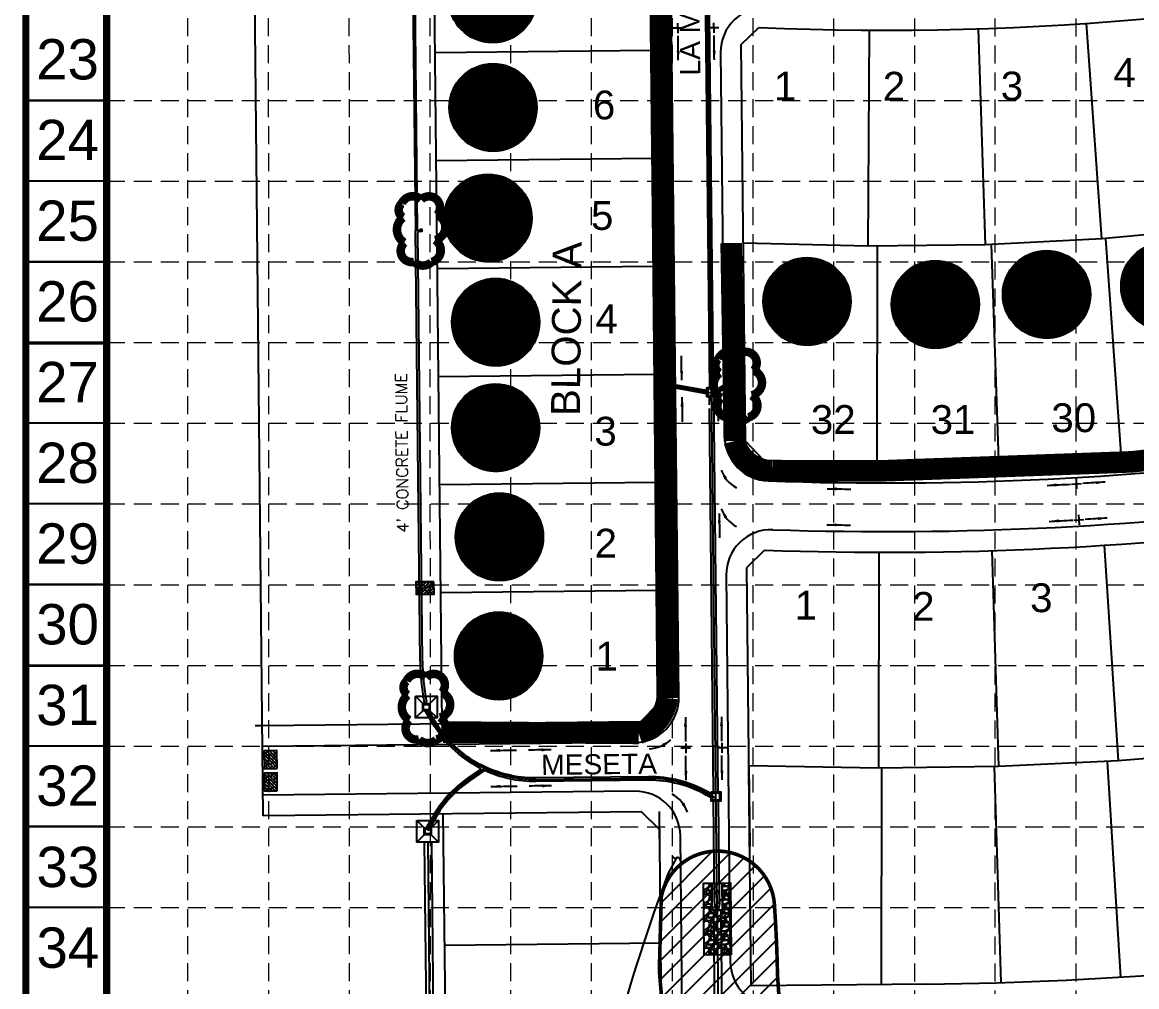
# Model space of a CAD drawing. Extents: x 2138193 to 2139991, y 332071 to 334944.
# Drawn here: x 2138193 to 2138812, y 333374 to 333910 of the extents above; entities that cross this region are included whole.
import ezdxf
from ezdxf.enums import TextEntityAlignment as Align

# ---------------------------------------------------------------- set-up
doc = ezdxf.new("R2010")
doc.units = 0
doc.header["$LTSCALE"] = 100
doc.header["$MEASUREMENT"] = 0
for name, pattern in [('DASHED', [0.75, 0.5, -0.25]), ('DASHED2', [0.375, 0.25, -0.125]), ('HIDDEN', [0.375, 0.25, -0.125])]:
    doc.linetypes.add(name, pattern=pattern)
doc.layers.add('0_cjb', color=5, linetype='Continuous', plot=False)
for name, color, linetype in [('BASE', 7, 'Continuous'), ('C-EROS-DVDK-N', 7, 'Continuous'), ('C-EROS-DVDK-PATT-N', 15, 'Continuous'), ('C-EROS-HTCH-OL', 250, 'Continuous'), ('C-FLOW-ARROW-N', 7, 'Continuous'), ('C-ROAD-BACK-F', 7, 'DASHED2'), ('C-ROAD-BACK-N', 1, 'Continuous'), ('C-ROAD-IDEN-N', 1, 'Continuous'), ('C-STRM-INLET-N', 4, 'Continuous'), ('C-STRM-PVC-INLET-N', 7, 'Continuous'), ('EROSION CONTROL BLANKET', 84, 'Continuous'), ('GRID', 254, 'DASHED'), ('LEGEND', 7, 'Continuous'), ('LOGO', 7, 'Continuous'), ('STORM', 5, 'Continuous'), ('V-ADJC-E', 7, 'Continuous'), ('V-PROP-N', 3, 'Continuous'), ('V-PROP-RWAY-N', 4, 'Continuous'), ('V-PROP-SUBD-IDEN-N', 7, 'Continuous'), ('V-PROP-SUBD-N', 7, 'Continuous'), ('V-ROAD-BACK-TEXT-E', 2, 'Continuous')]:
    doc.layers.add(name, color=color, linetype=linetype)
doc.styles.add('L80', font='simplex', dxfattribs={"height": 8})
doc.styles.add('ryland', font='ARIAL.TTF', dxfattribs={"height": 25})
doc.styles.get("Standard").update_dxf_attribs({"font": 'ARIAL.TTF'})
doc.dimstyles.new('40sc-FlowArrow', dxfattribs={"dimscale": 40, "dimtxt": 0.18, "dimasz": 0.13, "dimexe": 0.0625, "dimexo": 0.03, "dimgap": 0.02, "dimtad": 1, "dimdsep": 46, "dimtxsty": 'L80', "dimcen": 0.02, "dimclrd": 256, "dimclre": 256, "dimclrt": 256, "dimaunit": 1, "dimazin": 2, "dimtfac": 1, "dimtofl": 0, "dimtmove": 0, "dimatfit": 3, "dimfxl": 0, "dimtolj": 1, "dimtzin": 0, "dimlwd": -1, "dimlwe": -1, "dimarcsym": 0})
pattern_1 = [(45, (-102633169.5046522, -16012918.02052101), (-4.242640687119285, 4.242640687119286), [])]

# ---------------------------------------------------------------- blocks, each defined once
blk = doc.blocks.new('A$C24752AEE')
at = {"layer": 'C-ROAD-BACK-F', "linetype": 'Continuous'}
h = blk.add_hatch(dxfattribs=at)
h.set_pattern_fill('ANSI31', color=81, scale=48, style=0)
h.set_pattern_definition(pattern_1)
edge = h.paths.add_edge_path()
edge.add_arc((24.32332478184253, 24.32332165283151), 24.32332422908664, 0, 360)
at = {"layer": 'C-ROAD-BACK-F', "ltscale": 10}
h = blk.add_hatch(dxfattribs=at)
h.set_pattern_fill('ANSI31', color=1, scale=48, style=0)
h.set_pattern_definition(pattern_1)
edge = h.paths.add_edge_path()
edge.add_arc((24.32332478184253, 24.32332165283151), 24.32332422908664, 0, 360)
h = blk.add_hatch(dxfattribs=at)
h.set_pattern_fill('ANSI31', color=81, scale=4.800000000000001, style=0)
h.set_pattern_definition([(45, (-102633169.5046522, -16012918.02052101), (-0.4242640687119285, 0.4242640687119286), [])])
edge = h.paths.add_edge_path()
edge.add_arc((24.32332478184253, 24.32332165283151), 24.32332422908664, 0, 360)
h = blk.add_hatch(dxfattribs=at)
h.set_pattern_fill('ANSI31', color=81, scale=0.48, style=0)
h.set_pattern_definition([(45, (-102633169.5046522, -16012918.02052101), (-0.04242640687119285, 0.04242640687119285), [])])
edge = h.paths.add_edge_path()
edge.add_arc((24.32332478184253, 24.32332165283151), 24.32332422908664, 0, 360)
at = {"color": 5}
blk.add_circle((24.32332478184253, 24.32332165283151), 24.32332422908664, dxfattribs=at)
at = {"layer": 'BASE', "color": 5, "style": 'ryland', "width": 1.00000000213536}
blk.add_text('R', height=30.7350265821442, dxfattribs=at).set_placement((24.33230711240321, 9.688055732520297), align=Align.CENTER)
blk = doc.blocks.new('inlet protection')
at = {"layer": 'LEGEND', "color": 170, "ltscale": 100, "const_width": 9.480976857}
blk.add_lwpolyline([(38.02917008228094, 58.52356190376901, 0.5205670505517462), (38.02917008228094, 58.52356190376901, 0.7651954600696135), (16.58303194181174, 47.72733227750343, 0.4178788784126488), (16.45018155881208, 28.30237705626849, 0.6649002420699669), (40.95814324907765, 24.56110226935417, 0.744833174426672), (68.59977433324396, 22.24033073547483, 0.9756416855879776), (85.81920006688809, 40.02779717956447, 0.5205670505517462), (81.53153503040956, 61.4561512552887, 0.5205670505517462), (65.81009028645572, 60.02759261889643, 0.5402640007904789), (38.02917008228094, 58.52356190376901)], format="xyb", close=True, dxfattribs=at)

msp = doc.modelspace()

# ---------------------------------------------------------------- hatches: boundary and pattern name
at = {"layer": 'C-EROS-DVDK-PATT-N'}
h = msp.add_hatch(dxfattribs=at)
h.set_pattern_fill('ANSI38', color=256, scale=10, angle=180.0000000018493, style=0)
h.set_pattern_definition([(225.0000000018493, (4276465.114738625, 671644.4505084077), (0.8838834765117126, -0.8838834764546561), []), (315.0000000018493, (4276465.114738625, 671644.4505084077), (2.651650429478081, -0.8838834763975998), [3.125, -1.875])])
h.paths.add_polyline_path([(2138421.384836135, 333598.8582156232), (2138411.385411087, 333598.7509836426), (2138411.460473474, 333591.7513861086), (2138421.459898522, 333591.8586180892)])
h = msp.add_hatch(dxfattribs=at)
h.set_pattern_fill('ANSI38', color=256, scale=10, angle=89.99999999951115, style=0)
h.set_pattern_definition([(134.9999999995111, (2476379.835766058, -1804548.733866415), (-0.8838834764907261, -0.8838834764756427), []), (224.9999999995111, (2476379.835766058, -1804548.733866415), (-0.8838834765058095, -2.651650429442011), [3.125, -1.875])])
h.paths.add_polyline_path([(2138334.243560524, 333494.9960498691), (2138334.136328544, 333504.9954749176), (2138327.136731009, 333504.9204125314), (2138327.24396299, 333494.9209874829)])
h = msp.add_hatch(dxfattribs=at)
h.set_pattern_fill('ANSI38', color=256, scale=10, angle=89.99999999951115, style=0)
h.set_pattern_definition([(134.9999999995111, (2476379.832978027, -1804548.473881364), (-0.8838834764907261, -0.8838834764756427), []), (224.9999999995111, (2476379.832978027, -1804548.473881364), (-0.8838834765058095, -2.651650429442011), [3.125, -1.875])])
h.paths.add_polyline_path([(2138334.375884788, 333482.6567593592), (2138334.268652808, 333492.6561844077), (2138327.269055274, 333492.5811220215), (2138327.376287254, 333482.581696973)])
at = {"layer": 'STORM', "ltscale": 10}
h = msp.add_hatch(dxfattribs=at)
h.set_pattern_fill('ANSI31', color=256, scale=60, style=0)
h.set_pattern_definition([(45, (0, 0), (-5.303300858899106, 5.303300858899107), [])])
edge = h.paths.add_edge_path()
edge.add_arc((2138930.844725567, 332990.1321820082), 166.549287147957, 195.0519319776693, 211.941500534012, ccw=False)
edge.add_line((2138770.009604542, 332946.8802584197), (2138729.5949334, 333099.0490632934))
edge.add_arc((2138570.305118757, 333074.2740595049), 161.2049808838311, 8.840616334159408, 51.97797686809191)
edge.add_line((2138669.601635573, 333201.2671601443), (2138596.961270724, 333262.6174647977))
edge.add_arc((2138765.777764525, 333417.2154842615), 228.9094934713908, 218.0387459639399, 222.4826908267262, ccw=False)
edge.add_arc((2138730.519535906, 333389.6303194792), 184.1424966829462, 182.1560704802213, 218.0387459640246, ccw=False)
edge.add_line((2138546.507401946, 333382.7025752405), (2138547.551226309, 333423.7599843352))
edge.add_arc((2138578.693465531, 333417.4247829836), 31.78008558743384, 3.9118422731859255, 168.5013406124941, ccw=False)
edge.add_arc((2137807.668131527, 333364.7014454374), 804.6059495437065, 1.104039146654486, 3.911842273261982, ccw=False)
edge.add_arc((2138713.619635881, 333382.1604929355), 101.51377023985, 181.104039146657, 232.5806225776695)
edge.add_arc((2144079.223507243, 340395.1622013246), 8931.68352320895, 232.5806225774647, 233.0822559611601)
edge.add_arc((2138526.294291825, 333017.1414624664), 302.6013999155484, 24.979695893140217, 51.6014816422005, ccw=False)
edge.add_line((2138800.589598729, 333144.9291451324), (2138874.515814985, 332891.6130438357))
edge.add_line((2138874.515814985, 332891.6130438357), (2138819.766169965, 332865.0370932774))
edge.add_line((2138819.766169965, 332865.0370932774), (2138799.430584695, 332896.9282304678))
edge.add_line((2138799.430584695, 332896.9282304678), (2138793.799187461, 332901.6181047781))
edge.add_line((2138793.799187461, 332901.6181047781), (2138791.911494966, 332908.9304661117))
edge.add_line((2138791.911494966, 332908.9304661117), (2138790.870765293, 332906.5199468876))
edge.add_line((2138790.870765293, 332906.5199468876), (2138790.024991594, 332903.4024800682))
edge.add_line((2138790.024991594, 332903.4024800682), (2138789.512881502, 332902.0187613366))
at = {"layer": 'STORM'}
h = msp.add_hatch(dxfattribs=at)
h.set_pattern_fill('GRAVEL', color=1, scale=7.5, style=0)
h.set_pattern_definition([(228.0128, (2139655.450011055, 333688.8597152784), (-59.99998674118621, -67.50001006205434), [1.00902, -99.89316000000001]), (184.9697, (2139654.775011055, 333688.1097152784), (90.00000788638226, 7.499934802552889), [1.73151, -171.4194375]), (132.5104, (2139653.050011055, 333687.9597152784), (74.99993038760108, -82.50006505403398), [1.22091, -120.87024]), (267.2737, (2139650.125011055, 333686.0847152784), (7.499970132953928, 150.000002212301), [1.576785, -156.101685]), (292.8337, (2139650.050011055, 333684.5097152784), (-37.50007429077855, 89.99997308833332), [1.5461625, -153.0702975]), (357.2737, (2139650.650011055, 333683.0847152784), (-150.000002212301, 7.499970132953936), [1.576785, -156.101685]), (37.6942, (2139652.225011055, 333683.0097152784), (-97.50005509213482, -74.99992803870397), [2.0852175, -206.4363675]), (72.2553, (2139653.875011055, 333684.2847152784), (52.50008072029056, 164.9999717342939), [1.96866, -194.8974075]), (121.4296, (2139654.475011055, 333686.1597152784), (-60.00006175632274, 97.49996277369425), [1.582125, -156.6305475]), (175.2364, (2139653.650011055, 333687.5097152784), (82.50000709739689, -7.499936494959454), [1.806239999999999, -88.50572249999995]), (222.3974, (2139651.850011055, 333687.6597152784), (-90.00005513304926, -82.49994061510588), [2.33586, -231.2503125]), (138.8141, (2139657.550011055, 333686.0097152784), (-52.50002210104286, 44.99997985007067), [0.7972575, -78.92883]), (171.4692, (2139656.950011055, 333686.5347152784), (97.49998713611346, -15.00005932529843), [1.516777499999999, -150.1613324999999]), (225, (2139655.450011055, 333686.7597152784), (-8.326672684688674e-16, -7.500002320867142), [1.0606575, -9.54594]), (203.1986, (2139654.925011055, 333687.6597152784), (37.49999798000307, 15.0000099394864), [0.571185, -56.5471125]), (291.8014, (2139654.400011055, 333687.4347152784), (-7.499999328754866, 22.50000204758078), [0.8077725, -39.580965]), (30.9638, (2139654.700011055, 333686.6847152784), (22.49998516715998, 15.00001862655549), [1.311967499999999, -42.42017249999997]), (161.5651, (2139655.825011055, 333687.3597152784), (15.00000325944722, -7.499988024170308), [0.9486825000000001, -22.7684025]), (16.38950000000001, (2139650.050011055, 333687.4347152784), (75.0000164880897, 22.49994532363478), [1.329, -131.5713375]), (70.3462, (2139651.325011055, 333687.8097152784), (-29.99996435528809, -82.50001601704668), [1.1149575, -110.38056]), (293.1986, (2139655.825011055, 333688.8597152784), (-15.0000099394864, 37.49999798000307), [1.1423625, -55.975935]), (343.6105, (2139656.275011055, 333687.8097152784), (-75.00001648808968, 22.4999453236348), [1.328999999999999, -131.5713374999999]), (339.444, (2139650.050011055, 333682.7847152784), (-37.50001383406817, 14.99996997316188), [1.2816, -62.79843]), (294.7751, (2139651.250011055, 333682.3347152784), (-37.49994141933877, 82.50002566379338), [1.073834999999999, -106.3098224999999]), (66.80140000000002, (2139655.900011055, 333681.3597152784), (15.00000993948641, 37.49999798000307), [1.1423625, -55.975935]), (17.35400000000001, (2139656.350011055, 333682.4097152784), (-97.50001514322625, -29.99995876694339), [1.2572325, -124.46568]), (69.444, (2139652.225011055, 333681.3597152784), (-14.9999699731619, -37.50001383406816), [0.6408, -63.43922999999999]), (101.3098999999999, (2139655.450011055, 333681.3597152784), (-7.49998224121204, 30.00000564173214), [0.382425, -37.86021749999999]), (165.9638, (2139655.375011055, 333681.7347152784), (22.50000409492305, -7.499985430209342), [1.5461625, -29.377125]), (186.009, (2139653.875011055, 333682.1097152784), (74.99999813179531, 7.499994881113811), [1.432875, -141.8544225]), (303.6901, (2139654.700011055, 333686.0097152784), (-7.500010008803931, 14.9999966832837), [1.081665, -25.9599675]), (353.1572, (2139655.300011055, 333685.1097152784), (127.4999952410891, -15.00005998443571), [1.888455, -186.9567225]), (60.94540000000001, (2139657.175011055, 333684.8847152784), (-30.0000002039946, -52.50000288427265), [0.7721699999999999, -76.445055]), (90, (2139657.550011055, 333685.5597152784), (-7.499999999999999, 7.5), [0.45, -7.05]), (120.2564, (2139653.725011055, 333682.3347152784), (29.9999616510202, -52.5000184189105), [1.04193, -103.1514]), (48.01279999999999, (2139653.200011055, 333683.2347152784), (59.9999867411862, 67.50001006205436), [2.01804, -98.88413999999999]), (0, (2139654.550011055, 333684.7347152784), (7.5, 7.5), [1.95, -5.55]), (325.3048, (2139656.500011055, 333684.7347152784), (-74.99995694240644, 52.50006457195843), [1.185855, -117.399555]), (254.0546, (2139657.475011055, 333684.0597152784), (-7.499999169722858, -30.00000094989113), [1.092015, -53.50881]), (207.646, (2139657.175011055, 333683.0097152784), (-142.4999685538469, -75.00005784876885), [1.7779875, -176.021055]), (175.4261, (2139655.600011055, 333682.1847152784), (-97.500004187341, 7.49996100870813), [1.880992499999999, -186.2180549999999])])
h.paths.add_polyline_path([(2138586.29972811, 333391.5088251997), (2138571.300208465, 333391.3887818787), (2138570.980092943, 333431.3875009338), (2138575.604944832, 333431.4245142911), (2138575.724988154, 333416.4249946455), (2138581.474804018, 333416.4710112519), (2138581.354760696, 333431.4705308975), (2138585.979612587, 333431.5075442548)])

# ---------------------------------------------------------------- linework, layer by layer
at = {"layer": '0_cjb'}
for points in [[(2138587.157133457, 333720.2039547998), (2138587.402100924, 333708.3740378146), (2138584.572288125, 333708.3356996409)], [(2138550.967285179, 333695.9074084927), (2138550.722317711, 333707.7373254779), (2138553.552130511, 333707.7756636516)]]:
    msp.add_lwpolyline(points, dxfattribs=at)
at = {"layer": 'BASE'}
for p, q in [((2138194.820151289, 334942.3709759072), (2138194.820151289, 332072.6893951762)), ((2138239.658925912, 334897.5322012084), (2138239.658925912, 332117.528169875)), ((2138239.227607497, 333866.2403831332), (2138194.388832874, 333866.2403831332)), ((2138239.658925912, 333866.2403831332), (2138194.820151289, 333866.2403831332)), ((2138239.680803154, 333866.2403831332), (2138194.84202853, 333866.2403831332)), ((2138239.658925912, 333821.4016084342), (2138194.820151289, 333821.4016084342)), ((2138239.658925912, 333776.5628337353), (2138194.820151289, 333776.5628337353)), ((2138239.658925912, 333731.7240590364), (2138194.820151289, 333731.7240590364)), ((2138239.227607497, 333686.8852843373), (2138194.388832874, 333686.8852843373)), ((2138239.658925912, 333686.8852843373), (2138194.820151289, 333686.8852843373)), ((2138239.680803154, 333686.8852843373), (2138194.84202853, 333686.8852843373)), ((2138239.227607497, 333642.0465096385), (2138194.388832874, 333642.0465096385)), ((2138239.658925912, 333642.0465096385), (2138194.820151289, 333642.0465096385)), ((2138239.680803154, 333642.0465096385), (2138194.84202853, 333642.0465096385)), ((2138239.227607497, 333597.2077349395), (2138194.388832874, 333597.2077349395)), ((2138239.658925912, 333597.2077349395), (2138194.820151289, 333597.2077349395)), ((2138239.680803154, 333597.2077349395), (2138194.84202853, 333597.2077349395)), ((2138239.227607497, 333552.3689602407), (2138194.388832874, 333552.3689602407)), ((2138239.658925912, 333552.3689602407), (2138194.820151289, 333552.3689602407)), ((2138239.680803154, 333552.3689602407), (2138194.84202853, 333552.3689602407)), ((2138239.227607497, 333507.5301855417), (2138194.388832874, 333507.5301855417)), ((2138239.658925912, 333507.5301855417), (2138194.820151289, 333507.5301855417)), ((2138239.680803154, 333507.5301855417), (2138194.84202853, 333507.5301855417)), ((2138239.227607497, 333462.6914108428), (2138194.388832874, 333462.6914108428)), ((2138239.658925912, 333462.6914108428), (2138194.820151289, 333462.6914108428)), ((2138239.680803154, 333462.6914108428), (2138194.84202853, 333462.6914108428)), ((2138239.227607497, 333417.8526361439), (2138194.388832874, 333417.8526361439)), ((2138239.658925912, 333417.8526361439), (2138194.820151289, 333417.8526361439)), ((2138239.680803154, 333417.8526361439), (2138194.84202853, 333417.8526361439))]:
    msp.add_line(p, q, dxfattribs=at)
at = {"layer": 'BASE', "color": 7, "ltscale": 10, "const_width": 1}
for points in [[(2138238.756247112, 333866.0793618253), (2138195.376515791, 333866.0793618253)], [(2138239.209442768, 333866.0793618253), (2138195.829711447, 333866.0793618253)], [(2138238.756247112, 333821.3481616828), (2138195.376515791, 333821.3481616828)], [(2138239.209442768, 333821.3481616828), (2138195.829711447, 333821.3481616828)], [(2138238.756247112, 333776.3290284757), (2138195.376515791, 333776.3290284757)], [(2138239.209442768, 333776.3290284757), (2138195.829711447, 333776.3290284757)], [(2138238.756247112, 333731.0658887616), (2138195.376515791, 333731.0658887616)], [(2138239.209442768, 333731.0658887616), (2138195.829711447, 333731.0658887616)], [(2138238.756247112, 333686.9633420282), (2138195.376515791, 333686.9633420282)], [(2138239.209442768, 333686.9633420282), (2138195.829711447, 333686.9633420282)], [(2138238.756247112, 333642.1665415713), (2138195.376515791, 333642.1665415713)], [(2138239.209442768, 333642.1665415713), (2138195.829711447, 333642.1665415713)], [(2138238.756247112, 333597.4557426351), (2138195.376515791, 333597.4557426351)], [(2138239.209442768, 333597.4557426351), (2138195.829711447, 333597.4557426351)], [(2138238.756247112, 333551.9417556135), (2138195.376515791, 333551.9417556135)], [(2138239.209442768, 333551.9417556135), (2138195.829711447, 333551.9417556135)], [(2138238.756247112, 333507.4986905279), (2138195.376515791, 333507.4986905279)], [(2138239.209442768, 333507.4986905279), (2138195.829711447, 333507.4986905279)], [(2138238.756247112, 333463.0150250219), (2138195.376515791, 333463.0150250219)], [(2138239.209442768, 333463.0150250219), (2138195.829711447, 333463.0150250219)], [(2138238.756247112, 333417.9711679767), (2138195.376515791, 333417.9711679767)], [(2138239.209442768, 333417.9711679767), (2138195.829711447, 333417.9711679767)]]:
    msp.add_lwpolyline(points, dxfattribs=at)
at = {"layer": 'C-EROS-DVDK-N'}
for points in [[(2138421.384836135, 333598.8582156232), (2138411.385411087, 333598.7509836426), (2138411.460473474, 333591.7513861086), (2138421.459898522, 333591.8586180892)], [(2138334.243560524, 333494.9960498691), (2138334.136328544, 333504.9954749176), (2138327.136731009, 333504.9204125314), (2138327.24396299, 333494.9209874829)], [(2138334.375884788, 333482.6567593592), (2138334.268652808, 333492.6561844077), (2138327.269055274, 333492.5811220215), (2138327.376287254, 333482.581696973)]]:
    msp.add_lwpolyline(points, close=True, dxfattribs=at)
at = {"layer": 'C-EROS-HTCH-OL', "color": 5, "const_width": 2}
msp.add_lwpolyline([(2138789.512881502, 332902.0187613366, -0.07382834502302278), (2138770.009604542, 332946.8802584197), (2138729.5949334, 333099.0490632934, 0.1904769549196536), (2138669.601635573, 333201.2671601443), (2138596.961270724, 333262.6174647977, -0.01939279794487693), (2138585.489966974, 333276.1627768948, -0.1578597160926757), (2138546.507401946, 333382.7025752405), (2138547.551226309, 333423.7599843352, -0.873812725277019), (2138610.399509866, 333419.5928680048, -0.01225196532173577), (2138612.124711034, 333380.204533146, 0.2284638903095635), (2138651.93535417, 333301.5373266729, 0.00218879204120404), (2138714.248347125, 333254.2930602416, -0.1166847359850347), (2138800.589598729, 333144.9291451324), (2138874.515814985, 332891.6130438357), (2138819.766169965, 332865.0370932774), (2138799.430584695, 332896.9282304678), (2138793.799187461, 332901.6181047781), (2138791.911494966, 332908.9304661117), (2138790.870765293, 332906.5199468876), (2138790.024991594, 332903.4024800682)], format="xyb", close=True, dxfattribs=at)
at = {"layer": 'C-EROS-HTCH-OL'}
msp.add_lwpolyline([(2138789.512881502, 332902.0187613366, -0.07382834502302278), (2138770.009604542, 332946.8802584197), (2138729.5949334, 333099.0490632934, 0.1904769549196536), (2138669.601635573, 333201.2671601443), (2138596.961270724, 333262.6174647977, -0.01939279794487693), (2138585.489966974, 333276.1627768948, -0.1578597160926757), (2138546.507401946, 333382.7025752405), (2138547.551226309, 333423.7599843352, -0.873812725277019), (2138610.399509866, 333419.5928680048, -0.01225196532173577), (2138612.124711034, 333380.204533146, 0.2284638903095635), (2138651.93535417, 333301.5373266729, 0.00218879204120404), (2138714.248347125, 333254.2930602416, -0.1166847359850347), (2138800.589598729, 333144.9291451324), (2138860.048374829, 332921.9301080364), (2138807.261768874, 332919.2695859086), (2138797.898903354, 332915.8073926442), (2138793.770940669, 332912.0157965028), (2138791.911494966, 332908.9304661117), (2138790.870765293, 332906.5199468876), (2138790.024991594, 332903.4024800682)], format="xyb", close=True, dxfattribs=at)
msp.add_lwpolyline([(2138789.512881502, 332902.0187613366, -0.07382834502302278), (2138770.009604542, 332946.8802584197), (2138729.5949334, 333099.0490632934, 0.1904769549196536), (2138669.601635573, 333201.2671601443), (2138596.961270724, 333262.6174647977, -0.01939279794487693), (2138585.489966974, 333276.1627768948, -0.1578597160926757), (2138546.507401946, 333382.7025752405), (2138547.551226309, 333423.7599843352, -0.873812725277019), (2138610.399509866, 333419.5928680048, -0.01225196532173577), (2138612.124711034, 333380.204533146, 0.2284638903095635), (2138651.93535417, 333301.5373266729, 0.00218879204120404), (2138714.248347125, 333254.2930602416, -0.1166847359850347), (2138800.589598729, 333144.9291451324), (2138860.048374829, 332921.9301080364), (2138807.261768874, 332919.2695859086), (2138797.898903354, 332915.8073926442), (2138793.770940669, 332912.0157965028), (2138791.911494966, 332908.9304661117), (2138790.870765293, 332906.5199468876), (2138790.024991594, 332903.4024800682)], format="xyb", close=True, dxfattribs=at)
at = {"layer": 'C-FLOW-ARROW-N'}
for p, q in [((2138559.595205807, 333906.3762481757), (2138554.095522031, 333906.3172705858)), ((2138556.874852714, 333903.5969174924), (2138556.815875124, 333909.0966012691)), ((2138579.594200979, 333906.5771838545), (2138574.094517202, 333906.5182062646)), ((2138576.873847885, 333903.7978531712), (2138576.814870295, 333909.2975369479)), ((2138775.292360402, 333653.0605974058), (2138780.783975707, 333653.3641782595)), ((2138777.886377627, 333655.9581954854), (2138778.189958481, 333650.4665801798)), ((2138779.300750358, 333636.003140096), (2138779.604331211, 333630.5115247904)), ((2138776.706733132, 333633.1055420163), (2138782.198348437, 333633.4091228701)), ((2138563.885290785, 333506.3093640205), (2138558.385290785, 333506.3093640205)), ((2138561.135823286, 333509.0097081437), (2138561.135823286, 333503.5097081437)), ((2138583.8826251, 333506.6155193776), (2138578.3826251, 333506.6155193776)), ((2138581.1331576, 333509.3158635008), (2138581.1331576, 333503.8158635008))]:
    msp.add_line(p, q, dxfattribs=at)
for centre, start, end in [((2138598.76754628, 333667.6438836952), 200.7803005863265, 240.4843525860236), ((2138598.76754628, 333646.1489607418), 200.7803005863265, 240.4843525860236), ((2138540.002698376, 333525.2020940958), 272.4929640141912, 312.1970160239206), ((2138544.210161236, 333464.1036048402), 20.78410810849244, 60.48816013003002)]:
    msp.add_arc(centre, 19.17821880556501, start, end, dxfattribs=at)
for points in [[(2138582.598192198, 333655.6563036012), (2138580.836914449, 333660.8397291762), (2138584.184098993, 333656.5077139833)], [(2138582.598192198, 333634.1613806478), (2138580.836914449, 333639.3448062228), (2138584.184098993, 333635.0127910299)], [(2138548.960315368, 333507.1768011507), (2138552.88436288, 333510.9941105593), (2138547.934379749, 333508.6558062579)], [(2138560.378718658, 333476.0922594285), (2138562.140340863, 333470.908950909), (2138558.792868447, 333475.2407436581)]]:
    msp.add_solid(points, dxfattribs=at)
at = {"layer": 'C-ROAD-BACK-F', "linetype": 'Continuous'}
msp.add_line((2138565.496750036, 332773.2063797635), (2138558.156099623, 333457.7249654648), dxfattribs=at)
msp.add_lwpolyline([(2138585.154547254, 333458.014491812), (2138585.909222602, 333387.6407138984, 0.4142135623729085), (2138611.175865175, 333362.9102312281), (2138695.289784021, 333363.8122533003, 0.07270166707125264), (2139305.838804275, 333459.7576525418, -0.07338540319811987), (2139572.26021726, 333501.2534788973), (2139605.252128017, 333501.5175179224)], format="xyb", dxfattribs=at)
at = {"layer": 'C-ROAD-BACK-N', "color": 7}
for p, q in [((2138557.330413373, 333534.7205383389), (2138550.547547476, 334167.2254950052)), ((2138580.491851584, 333892.8127271768), (2138582.778655895, 333679.5673108661)), ((2138583.6051882, 333602.4928430518), (2138585.154547254, 333458.014491812)), ((2138532.599930702, 333509.4538957663), (2138326.111803453, 333507.2395553697)), ((2138532.889457051, 333482.4554481352), (2138326.4013298, 333480.2411077385))]:
    msp.add_line(p, q, dxfattribs=at)
for centre, radius, start, end in [((2138605.490414205, 333893.0808071279), 25, 87.61667542843983, 180.6144057672341), ((2138672.37967135, 335500.1894149259), 1846.499999992451, 267.9674859514843, 287.2471374202246), ((2138672.37967135, 335500.1894149259), 1873.499999992469, 268.0749124649151, 287.2471374202246), ((2138607.777218517, 333679.8353908174), 25, 180.6144057672341, 267.9674859514843), ((2138608.603750822, 333602.760923003), 25, 88.07491246491504, 180.6144057672341), ((2138532.331850751, 333534.4524583878), 25, 270.6144057538589, 0.614405767234133), ((2138533.157537002, 333457.4568855137), 25, 0.614405767234133, 90.61440575385892)]:
    msp.add_arc(centre, radius, start, end, dxfattribs=at)
at = {"layer": 'C-STRM-INLET-N', "color": 5}
for points in [[(2138550.678758458, 333712.737135733), (2138550.765876965, 333702.7375152219), (2138553.59576957, 333702.7621697594), (2138553.508651062, 333712.7617902705)], [(2138587.505616029, 333703.3751094707), (2138587.298585842, 333713.3729661662), (2138584.469192397, 333713.3143766234), (2138584.676222584, 333703.316519928)]]:
    msp.add_lwpolyline(points, close=True, dxfattribs=at)
for centre, start, end in [((2138544.754465224, 333722.6859017192), 335.435549320585, 0.4991585932124512), ((2138592.927700773, 333723.4916745849), 181.1862803445507, 206.2498896126303), ((2138564.072122382, 333713.8560816796), 155.435549320585, 185.9142901308041), ((2138573.878105647, 333714.0974995006), 355.7711488064538, 26.24988961263031), ((2138564.176703315, 333701.8520922419), 175.0840270542629, 205.5627678642878), ((2138574.126633895, 333702.0956274257), 336.1226710723644, 6.601411881377148), ((2138545.015820746, 333692.687040186), 0.4991585932124512, 25.56276786428782), ((2138593.548791333, 333693.4981044987), 156.1226710723645, 181.1862803445507)]:
    msp.add_arc(centre, 10.62000000000036, start, end, dxfattribs=at)
at = {"layer": 'C-STRM-PVC-INLET-N', "ltscale": 10, "const_width": 4}
msp.add_lwpolyline([(2139988.33487295, 334942.3544469798), (2139988.36977504, 332072.6890933989), (2138194.819659032, 332072.6919391455), (2138194.816717423, 334942.3716027665), (2139989.321439387, 334942.3262402104)], dxfattribs=at)
msp.add_lwpolyline([(2138239.624698028, 334897.6178196507), (2139943.533505599, 334897.5328876656), (2139943.533977974, 332117.5244613597), (2138239.658054161, 332117.529068759)], close=True, dxfattribs=at)
at = {"layer": 'C-STRM-PVC-INLET-N', "color": 5}
msp.add_lwpolyline([(2138413.786346318, 333794.5137402453), (2138413.797069516, 333793.5137977405), (2138414.79701202, 333793.5245209385), (2138414.786288823, 333794.5244634434)], close=True, dxfattribs=at)
at = {"layer": 'EROSION CONTROL BLANKET', "ltscale": 10, "const_width": 12}
for points in [[(2138779.599926694, 334369.4768908972), (2138788.183193725, 334264.2106085858, -0.3759891775160089), (2138773.10688349, 334243.8732328159), (2138703.583550498, 334240.9020698228), (2138638.862813389, 334240.6735188233), (2138623.531006892, 334240.5244226072), (2138615.67003579, 334241.8070397915), (2138610.85719593, 334244.6929255305, 0.7439118707515306), (2138540.405662053, 334180.4876440169), (2138543.774643924, 334171.669661115), (2138544.416355235, 334165.7375639521), (2138544.685885446, 334134.4026291449), (2138545.632513427, 334074.0260464738), (2138550.858630934, 333534.1651788139, -0.2927478544378567), (2138535.087549807, 333514.5769765662), (2138426.349747569, 333515.3410778504)], [(2138586.365594556, 333787.0039220535), (2138588.148277888, 333676.9924547274, 0.3491804137101555), (2138609.540487919, 333660.513001337), (2138669.918160513, 333660.4372858088, 0.07523006258948363), (2139218.258062535, 333742.5701239188, -0.06460467135635116), (2139517.034946149, 333795.3409922691), (2139603.150798598, 333797.8236002171), (2139616.11592456, 333803.3372050924), (2139618.598616383, 333811.6076124054), (2139620.253737563, 333822.9105029851), (2139618.322762853, 333841.3810834137, 0.08989318847960481), (2139533.110712727, 334138.1753152324, 0.435375694298377), (2139507.306203367, 334146.5292618359, -0.04633907767505673), (2139194.848015782, 333997.8913121468, 5.677751109025197)]]:
    msp.add_lwpolyline(points, format="xyb", dxfattribs=at)
at = {"layer": 'GRID', "color": 252, "linetype": 'HIDDEN', "lineweight": 0, "ltscale": 0.4}
for p, q in [((2138284.907010236, 332296.8895779662), (2138284.664348575, 334895.8475098651)), ((2138329.935991698, 332296.8824984686), (2138329.378490495, 334895.8273173563)), ((2138374.640568611, 332296.8754699743), (2138374.227386718, 334895.7091578492)), ((2138419.71818453, 332296.8683828304), (2138419.007953168, 334895.6397708873)), ((2138464.148229272, 332296.8613974982), (2138463.958900113, 334895.9865538099)), ((2138508.710689108, 332296.8543913477), (2138508.851265467, 334895.9032185751)), ((2138553.887461626, 332296.8472886143), (2138553.646167482, 334895.7379572777)), ((2138598.88554457, 332296.8402139746), (2138598.427510827, 334895.7762918232)), ((2138643.367878654, 332296.8332204215), (2138643.377939842, 334895.7492644076)), ((2138688.330137118, 332296.8261514142), (2138688.282180592, 334895.7386913974)), ((2138732.891620872, 332296.8191454171), (2138732.981117565, 334895.7330547087)), ((2138777.743069245, 332296.8120938315), (2138778.016283637, 334895.673641648)), ((2138239.658925912, 333866.2403831332), (2139943.532361615, 333866.2403831332)), ((2138239.658925912, 333821.4016084342), (2139943.532361615, 333821.4016084342)), ((2138239.658925912, 333776.5628337353), (2139943.532361615, 333776.5628337353)), ((2138239.658925912, 333731.7240590364), (2139943.532361615, 333731.7240590364)), ((2138239.658925912, 333686.8852843373), (2139943.532361615, 333686.8852843373)), ((2138239.658925912, 333642.0465096385), (2139943.532361615, 333642.0465096385)), ((2138239.658925912, 333597.2077349395), (2139943.532361615, 333597.2077349395)), ((2138239.658925912, 333552.3689602407), (2139943.532361615, 333552.3689602407)), ((2138239.658925912, 333507.5301855417), (2139943.532361615, 333507.5301855417)), ((2138239.658925912, 333462.6914108428), (2139943.532361615, 333462.6914108428)), ((2138239.658925912, 333417.8526361439), (2139943.532361615, 333417.8526361439))]:
    msp.add_line(p, q, dxfattribs=at)
at = {"layer": 'STORM'}
for p, q in [((2138411.291851655, 333793.9869609978), (2138409.308060013, 333978.9763243966)), ((2138412.291794159, 333793.9976841958), (2138410.321375168, 333977.7400427147)), ((2138412.416786972, 333793.9990245955), (2138411.166858841, 333793.985620598)), ((2138413.732784164, 333554.7120586815), (2138411.166858841, 333793.985620598)), ((2138412.421213566, 333793.5862428869), (2138412.416786972, 333793.9990245956)), ((2138413.78762183, 333794.3947982618), (2138412.421213566, 333793.5862428869)), ((2138413.795794004, 333793.6327397237), (2138412.429385741, 333792.824184349)), ((2138414.982712295, 333554.7254626791), (2138412.429385741, 333792.824184349)), ((2138415.12074447, 333531.1953069686), (2138411.12074447, 333535.1953069686)), ((2138419.12074447, 333531.1953069686), (2138423.12074447, 333535.1953069686)), ((2138416.214612515, 333530.6953069685), (2138415.960389415, 333532.051849661)), ((2138417.486373531, 333530.6953069686), (2138417.189000749, 333532.2820977642)), ((2138415.12074447, 333527.1953069686), (2138411.12074447, 333523.1953069686)), ((2138419.12074447, 333527.1953069686), (2138423.12074447, 333523.1953069686)), ((2138415.898307251, 333462.1996205164), (2138411.898307251, 333466.1996205164)), ((2138419.898307251, 333462.1996205164), (2138423.898307251, 333466.1996205164)), ((2138415.898307251, 333458.1996205164), (2138411.898307251, 333454.1996205164)), ((2138419.898307251, 333458.1996205164), (2138423.898307251, 333454.1996205164)), ((2138415.935725606, 333454.1996205164), (2138425.028722248, 332606.2740493599)), ((2138417.935840602, 333454.1996205164), (2138427.028837244, 332606.2740493599)), ((2138419.935955599, 333454.1996205164), (2138429.028952241, 332606.2740493599)), ((2138575.604944832, 333431.4245142911), (2138581.354760696, 333431.4705308975)), ((2138575.724988154, 333416.4249946455), (2138575.604944832, 333431.4245142911)), ((2138576.10492882, 333431.4285157351), (2138576.10492882, 333431.4285157351)), ((2138581.354760696, 333431.4705308975), (2138581.474804018, 333416.4710112519)), ((2138581.474804018, 333416.4710112519), (2138575.724988154, 333416.4249946455)), ((2138576.600011076, 333416.4265565526), (2138582.791558615, 332839.0622732876)), ((2138578.599896086, 333416.4480029487), (2138584.791443625, 332839.0837196837)), ((2138580.599781096, 333416.4694493447), (2138586.791328635, 332839.1051660798))]:
    msp.add_line(p, q, dxfattribs=at)
at = {"layer": 'STORM', "color": 5}
for p, q in [((2138553.544451055, 333708.6526020844), (2138573.52736263, 333705.0356692703)), ((2138584.572707491, 333708.3154482754), (2138575.52736263, 333702.9629761025)), ((2138584.551908744, 333709.3198568293), (2138577.52736263, 333705.163167595)), ((2138553.39636645, 333706.9009703235), (2138573.52736263, 333703.2572340044)), ((2138553.552210316, 333707.7619800152), (2138575.518536174, 333703.7860466532)), ((2138584.593506237, 333707.3110397218), (2138577.52736263, 333703.1297356796)), ((2138447.243653645, 333497.2868374723), (2138446.308630525, 333495.5188635566))]:
    msp.add_line(p, q, dxfattribs=at)
for points in [[(2138578.599896086, 333416.4480029487), (2138572.71880168, 333964.862407603, -0.1291148034106868), (2138580.762630164, 333996.88704264), (2138582.901342359, 334000.7751400446)], [(2138574.493166131, 333706.1464516373), (2138571.718859175, 333964.8516844049, -0.08661506059880639), (2138575.381257385, 333987.2503465543, -0.08661506059880639)], [(2138576.493281127, 333706.1464516373), (2138573.718744184, 333964.8731308011, -0.100719803480343), (2138578.540410931, 333989.9389227629, -0.100719803480343)], [(2138446.36706947, 333495.6293619263, -0.1383732653369226), (2138420.471445389, 333520.314644253), (2138416.104028512, 333527.6953069687)], [(2138577.93544836, 333478.4080190642), (2138573.017822084, 333481.1773303002, 0.1316524975935666), (2138540.426309326, 333489.5366744308), (2138477.861401336, 333488.8657399563, -0.2679491924359351), (2138421.224482649, 333520.7602448406), (2138417.12074447, 333527.6953069686)], [(2138447.1852147, 333497.1763391022, -0.1383732653388151), (2138421.97751991, 333521.2058454281), (2138418.137460427, 333527.6953069685)], [(2138447.606716423, 333494.8506163453), (2138440.593438936, 333490.0377470159, 0.1146185528402622), (2138420.468109947, 333468.0461904669), (2138416.894103609, 333461.6996205163)], [(2138449.423622333, 333493.9750290872), (2138441.583640334, 333488.594832884, 0.114618552840841), (2138421.992950065, 333467.1874922585), (2138418.418943728, 333460.8409223079), (2138416.894103609, 333461.6996205163)], [(2138449.460486416, 333495.0615475648), (2138441.088539635, 333489.3162899499, 0.1146185528406336), (2138421.230530006, 333467.6168413627), (2138417.898307251, 333461.6996205164)], [(2138447.606716423, 333494.8506163454, -0.005530447965120328), (2138446.308630525, 333495.5188635566)], [(2138575.959686938, 333480.6683103246), (2138573.508506774, 333482.0486675107, 0.1316524975923202), (2138540.415586128, 333490.5366169356), (2138477.850678138, 333489.8656824611, -0.1249434000661998), (2138447.243653645, 333497.2868374723)], [(2138575.959686938, 333478.3729877151), (2138572.527137393, 333480.3059930897, 0.1316524975929963), (2138540.437032524, 333488.5367319259), (2138477.872124534, 333487.8657974514, -0.11158862165075), (2138449.423622333, 333493.9750290872)]]:
    msp.add_lwpolyline(points, format="xyb", dxfattribs=at)
at = {"layer": 'STORM'}
for points in [[(2138572.86036263, 333706.8134516373), (2138578.19436263, 333706.8134516373), (2138578.19436263, 333701.4794516373), (2138572.86036263, 333701.4794516373)], [(2138573.52736263, 333706.1464516373), (2138577.52736263, 333706.1464516373), (2138577.52736263, 333702.1464516373), (2138573.52736263, 333702.1464516373)], [(2138411.12074447, 333535.1953069686), (2138423.12074447, 333535.1953069686), (2138423.12074447, 333523.1953069686), (2138411.12074447, 333523.1953069686)], [(2138415.12074447, 333531.1953069686), (2138419.12074447, 333531.1953069686), (2138419.12074447, 333527.1953069686), (2138415.12074447, 333527.1953069686)], [(2138415.62074447, 333530.6953069686), (2138418.62074447, 333530.6953069686), (2138418.62074447, 333527.6953069686), (2138415.62074447, 333527.6953069686)], [(2138575.292686938, 333482.1947393498), (2138580.626686938, 333482.1947393498), (2138580.626686938, 333476.8607393497), (2138575.292686938, 333476.8607393497)], [(2138575.959686938, 333481.5277393498), (2138579.959686938, 333481.5277393498), (2138579.959686938, 333477.5277393498), (2138575.959686938, 333477.5277393498)], [(2138411.898307251, 333466.1996205164), (2138423.898307251, 333466.1996205164), (2138423.898307251, 333454.1996205164), (2138411.898307251, 333454.1996205164)], [(2138415.898307251, 333462.1996205164), (2138419.898307251, 333462.1996205164), (2138419.898307251, 333458.1996205164), (2138415.898307251, 333458.1996205164)], [(2138416.398307251, 333461.6996205164), (2138419.398307251, 333461.6996205164), (2138419.398307251, 333458.6996205164), (2138416.398307251, 333458.6996205164)]]:
    msp.add_lwpolyline(points, close=True, dxfattribs=at)
at = {"layer": 'STORM', "color": 5}
for points in [[(2138574.340599466, 333697.0594136803), (2138574.286047014, 333702.1464516373)], [(2138579.152064931, 333481.5277393498), (2138576.78619076, 333702.1464516373)], [(2138576.651921185, 333481.5277393498), (2138574.36226811, 333695.0388039197)], [(2138577.180924234, 333421.9368228476), (2138576.569809256, 333477.5277393498)], [(2138579.92394279, 333421.2067905624), (2138579.319967377, 333477.5277393498)]]:
    msp.add_lwpolyline(points, dxfattribs=at)
at = {"layer": 'STORM', "color": 1}
msp.add_lwpolyline([(2138586.29972811, 333391.5088251997), (2138571.300208465, 333391.3887818787), (2138570.980092943, 333431.3875009338), (2138575.604944832, 333431.4245142911), (2138575.724988154, 333416.4249946455), (2138581.474804018, 333416.4710112519), (2138581.354760696, 333431.4705308975), (2138585.979612587, 333431.5075442548)], close=True, dxfattribs=at)
at = {"layer": 'STORM'}
for radius in [130.625, 129.375]:
    msp.add_arc((2138544.350273861, 333556.1127764281), radius, 180.6144057672341, 190.6144057743264, dxfattribs=at)
msp.add_ellipse((2138578.555880202, 333421.9478268187), major_axis=(-0.04401588439941407, 5.499823870079126), ratio=0.2500000000026457, dxfattribs=at)
at = {"layer": 'V-ADJC-E'}
msp.add_line((2138325.988486676, 333518.7388941755), (2138322.033211416, 333518.6964785369), dxfattribs=at)
msp.add_line((2138325.988486676, 333518.7388941755), (2138322.033211416, 333518.6964785369), dxfattribs=at)
msp.add_line((2138325.988486676, 333518.7388941755), (2138322.033211416, 333518.6964785369), dxfattribs=at)
at = {"layer": 'V-PROP-N', "color": 0}
for p, q in [((2138326.524646578, 333468.7417689326), (2138313.230133691, 334779.0510880825)), ((2138867.591160638, 333504.7151669226), (2138801.244135876, 333499.3348600491)), ((2138801.244135876, 333499.3348600491), (2138734.755076577, 333496.1598969782)), ((2138668.197267047, 333495.1937771573), (2138596.241042935, 333496.6355950264)), ((2138596.241042935, 333496.6355950264), (2138596.72333091, 333451.6620484705)), ((2138734.755076577, 333496.1598969782), (2138668.197267047, 333495.1937771573)), ((2138536.512572595, 333470.9936405222), (2138326.524646577, 333468.7417689326)), ((2138546.619229625, 333461.1014474541), (2138536.512572595, 333470.9936405222)), ((2138546.726717593, 333451.078151446), (2138546.619229625, 333461.1014474541))]:
    msp.add_line(p, q, dxfattribs=at)
at = {"layer": 'V-PROP-RWAY-N', "color": 7}
for p, q in [((2138545.86860576, 333531.0974227943), (2138539.005162703, 334171.1162319123)), ((2138591.945198354, 333897.2248196232), (2138601.826742705, 333906.7505914264)), ((2138594.308501878, 333676.8458212183), (2138591.945198354, 333897.2248196231)), ((2138604.407824587, 333666.4487495043), (2138594.308501878, 333676.845821218)), ((2138604.945248744, 333616.3960083602), (2138595.059865826, 333606.7808325684)), ((2138596.72333091, 333451.6620484705), (2138595.059865826, 333606.7808325687)), ((2138535.976412693, 333520.9907657652), (2138545.86860576, 333531.0974227943)), ((2138535.976412693, 333520.9907657652), (2138325.988486675, 333518.7388941754)), ((2138597.553324581, 333374.2648068604), (2138596.264712118, 333494.4284342516)), ((2138536.512572595, 333470.9936405222), (2138326.524646577, 333468.7417689326)), ((2138536.512572595, 333470.9936405222), (2138546.619229625, 333461.1014474541)), ((2138553.78134475, 332793.2313485121), (2138546.511997644, 333471.1008725027)), ((2138546.726717592, 333451.078151446), (2138546.619229625, 333461.1014474541)), ((2138695.166467243, 333375.3115921062), (2138597.553324581, 333374.2648068604))]:
    msp.add_line(p, q, dxfattribs=at)
for radius, start, end in [(1595, 267.4647621002516, 299.883389537909), (1835, 267.8771710619174, 287.2471374202246), (1885, 267.9498501768104, 287.2471374202246), (2125, 270.6144057661313, 287.2471374221646)]:
    msp.add_arc((2138672.379671393, 335500.1894149316), radius, start, end, dxfattribs=at)
at = {"layer": 'V-PROP-SUBD-N'}
for p, q in [((2138425.98273716, 333519.8112139801), (2138417.155672166, 334342.9385535794)), ((2138792.092093229, 333789.3726696142), (2138783.715713859, 333909.0799637472)), ((2138662.516921032, 333785.2177748876), (2138663.207026014, 333905.2157905175)), ((2138723.497895978, 333906.008770489), (2138727.343781213, 333786.0704147943)), ((2138421.981541257, 333892.9243316198), (2138541.974641838, 333894.2111153853)), ((2138422.624933139, 333832.9277813283), (2138542.618033721, 333834.2145650937)), ((2138856.669326495, 333795.1198201577), (2138792.092093229, 333789.3726696142)), ((2138792.092093229, 333789.3726696142), (2138727.343781213, 333786.0704147943)), ((2138794.18672873, 333789.5590849335), (2138802.712594287, 333669.8237877385)), ((2138662.516921032, 333785.2177748876), (2138593.126997413, 333787.0215849549)), ((2138727.343781213, 333786.0704147943), (2138662.516921032, 333785.2177748876)), ((2138667.514098358, 333785.2835006191), (2138667.173385434, 333665.1968006177)), ((2138734.985749933, 333666.2577152955), (2138730.889455285, 333786.2512491501)), ((2138423.268325022, 333772.9312310367), (2138543.261425603, 333774.2180148022)), ((2138423.911716905, 333712.9346807452), (2138543.904817486, 333714.2214645107)), ((2138424.555108787, 333652.9381304536), (2138544.548209369, 333654.2249142191)), ((2138731.021885244, 333616.1018132647), (2138734.755076576, 333496.1598969782)), ((2138793.531549472, 333619.0867536082), (2138801.244135875, 333499.3348600491)), ((2138668.447585511, 333615.1935160765), (2138668.197267048, 333495.1937771573)), ((2138425.19850067, 333592.9415801621), (2138545.191601252, 333594.2283639276)), ((2138795.095616058, 333499.0412580104), (2138802.446226947, 333379.1736933664)), ((2138669.79246261, 333495.216932217), (2138669.637383949, 333375.0378229497)), ((2138732.47514089, 333496.1268025739), (2138736.073038441, 333376.1441811867)), ((2138435.733479701, 332610.5505738834), (2138426.518897063, 333469.8140887372)), ((2138427.299710574, 333397.0029167377), (2138547.292811154, 333398.2897005033))]:
    msp.add_line(p, q, dxfattribs=at)
at = {"layer": 'V-ROAD-BACK-TEXT-E'}
msp.add_lwpolyline([(2138553.733159305, 333446.6046108624, 0.5773502736499602), (2138555.936144977, 333445.4227250266, -0.5773502737118551), (2138558.139130649, 333444.2408391908, 0.5773502736499602), (2138555.936144977, 333445.4227250266), (2138551.348943148, 333436.8723730384, 0.02250681343705318), (2138522.251813552, 333346.8434247877, -3.865453990009545)], format="xyb", dxfattribs=at)

# ---------------------------------------------------------------- block references
at = {"layer": 'EROSION CONTROL BLANKET', "ltscale": 10, "xscale": 0.5, "yscale": 0.5, "zscale": 0.5, "rotation": 90}
for p in [(2138434.226508787, 333768.2428705325), (2138610.021528744, 333681.9137667479), (2138436.914855649, 333502.9595534034)]:
    msp.add_blockref('inlet protection', p, dxfattribs=at)
at = {"layer": 'LOGO', "color": 1, "ltscale": 10}
for p in [(2138429.498418575, 333898.3350655669), (2138429.868548869, 333837.99006468), (2138427.0436338, 333776.5869423596), (2138737.159036763, 333734.1564847114), (2138802.816017134, 333738.6430232818), (2138604.16156525, 333730.230758342), (2138675.430254892, 333728.5483100354), (2138431.281001377, 333718.7127347787), (2138431.281001377, 333660.1327501017), (2138433.399685165, 333599.4354107292), (2138432.922108715, 333533.3194107927)]:
    msp.add_blockref('A$C24752AEE', p, dxfattribs=at)

# ---------------------------------------------------------------- texts
at = {"layer": 'BASE'}
for s, height, width, p in [('23', 22.41938734950963, 0.9999999983214884, (2138217.960315516, 333889.0995516602)), ('24', 22.41938734950963, 0.9999999983214884, (2138217.96034681, 333844.2607740717)), ('25', 22.41938734945143, 0.9999999983240847, (2138217.960190339, 333799.4219398979)), ('26', 22.41938734945143, 0.9999999983240847, (2138217.960190339, 333754.583190602)), ('27', 22.41938734945143, 0.9999999983240847, (2138217.960221633, 333709.7443988671)), ('28', 22.41938734945143, 0.9999999983240847, (2138217.960252927, 333664.9056212786)), ('29', 22.41938734945143, 0.9999999983240847, (2138217.960252928, 333620.0668578364)), ('30', 22.41938734950963, 0.9999999983214884, (2138217.960252928, 333575.2281085405)), ('31', 22.41938734945143, 0.9999999983240847, (2138217.960284221, 333530.3893168056)), ('32', 22.41938734945143, 0.9999999983240847, (2138217.960315515, 333485.5505392171)), ('33', 22.41938734945143, 0.9999999983240847, (2138218.098290932, 333440.4096245703)), ('34', 22.41938734950963, 0.9999999983214884, (2138218.098290932, 333395.5708752745))]:
    msp.add_text(s, height=height, dxfattribs=dict(at, width=width)).set_placement(p, align=Align.MIDDLE_CENTER)
at = {"layer": 'C-ROAD-IDEN-N', "color": 7}
for s, rotation, p in [('LA MANCHA', 90.61440576613123, (2138572.137964096, 333925.7699829496)), ('MESETA', 0.6144057661467313, (2138513.139426867, 333488.4961080172))]:
    msp.add_text(s, height=11.2, rotation=rotation, dxfattribs=at).set_placement(p, align=Align.BOTTOM_CENTER)
at = {"layer": 'STORM', "style": 'L80'}
msp.add_text("4' CONCRETE FLUME", height=6.4, rotation=90.62983128894727, dxfattribs=at).set_placement((2138408.733752029, 333670.5185744109), align=Align.BOTTOM_CENTER)
at = {"layer": 'V-PROP-SUBD-IDEN-N'}
for s, p in [('4', (2138804.772721033, 333881.7270251582)), ('1', (2138616.272721033, 333874.2270251582)), ('2', (2138676.772721033, 333874.2270251582)), ('3', (2138742.272721033, 333874.2270251582)), ('6', (2138515.816811667, 333863.7158076265)), ('5', (2138514.761311934, 333802.166879207)), ('4', (2138517.248416048, 333744.9064224873)), ('32', (2138643.059046804, 333688.9527413974)), ('31', (2138709.559046804, 333688.9527413974)), ('30', (2138776.559046804, 333689.9527413974)), ('3', (2138516.635365181, 333682.4743809481)), ('2', (2138516.790447878, 333620.3967060039)), ('3', (2138758.55108829, 333589.9485440573)), ('1', (2138627.844154614, 333585.8079079661)), ('2', (2138693.05108829, 333585.2686909606)), ('1', (2138517.254541905, 333557.4557548626))]:
    msp.add_text(s, height=16, dxfattribs=at).set_placement(p, align=Align.MIDDLE)
msp.add_text('BLOCK A', height=16, rotation=89.37501022222953, dxfattribs=at).set_placement((2138494.859288102, 333739.3764555673), align=Align.MIDDLE)

# ---------------------------------------------------------------- leaders
at = {"layer": 'C-FLOW-ARROW-N', "path_type": 1}
for points in [[(2138557.036623055, 333888.5117684223), (2138556.890985314, 333902.0925458731)], [(2138577.035473151, 333888.7262323832), (2138576.889835411, 333902.3070098341)], [(2138558.942511194, 333710.7869372625), (2138558.796873454, 333724.3677147134)], [(2138578.941361291, 333711.0014012234), (2138578.795723551, 333724.5821786743)], [(2138559.044007134, 333701.3224002696), (2138559.189644873, 333687.7416228187)], [(2138579.042857231, 333701.5368642301), (2138579.18849497, 333687.9560867792)], [(2138761.825637555, 333652.3529992489), (2138774.850230772, 333653.0294910362)], [(2138794.008451639, 333654.1920043704), (2138781.678445298, 333653.4209459548)], [(2138639.707257498, 333650.4779473328), (2138652.748104025, 333650.2935796052)], [(2138579.737081334, 333636.8001894069), (2138579.882719073, 333623.219411956)], [(2138795.151567957, 333634.2246989667), (2138782.821561616, 333633.4536405511)], [(2138639.530405216, 333630.4787292663), (2138652.571251743, 333630.2943615388)], [(2138762.968753873, 333632.3856938452), (2138775.99334709, 333633.0621856325)], [(2138560.949895278, 333523.5975691099), (2138561.095533017, 333510.0167916591)], [(2138580.948745375, 333523.8120330705), (2138581.094383114, 333510.2312556196)], [(2138452.784780202, 333505.0977716444), (2138467.268313967, 333505.2530903755)], [(2138486.439379865, 333505.4586773321), (2138473.940917721, 333505.3246461411)], [(2138561.325902273, 333488.5347664786), (2138561.180264533, 333502.1155439295)], [(2138581.324752369, 333488.7492304395), (2138581.17911463, 333502.3300078905)], [(2138452.999244163, 333485.0989215472), (2138467.482777928, 333485.2542402783)], [(2138486.653843827, 333485.4598272349), (2138474.155381682, 333485.325796044)]]:
    msp.add_leader(points, dimstyle='40sc-FlowArrow', override={"dimgap": 0.02, "dimtad": 0}, dxfattribs=at)

doc.saveas('drawing.dxf')
